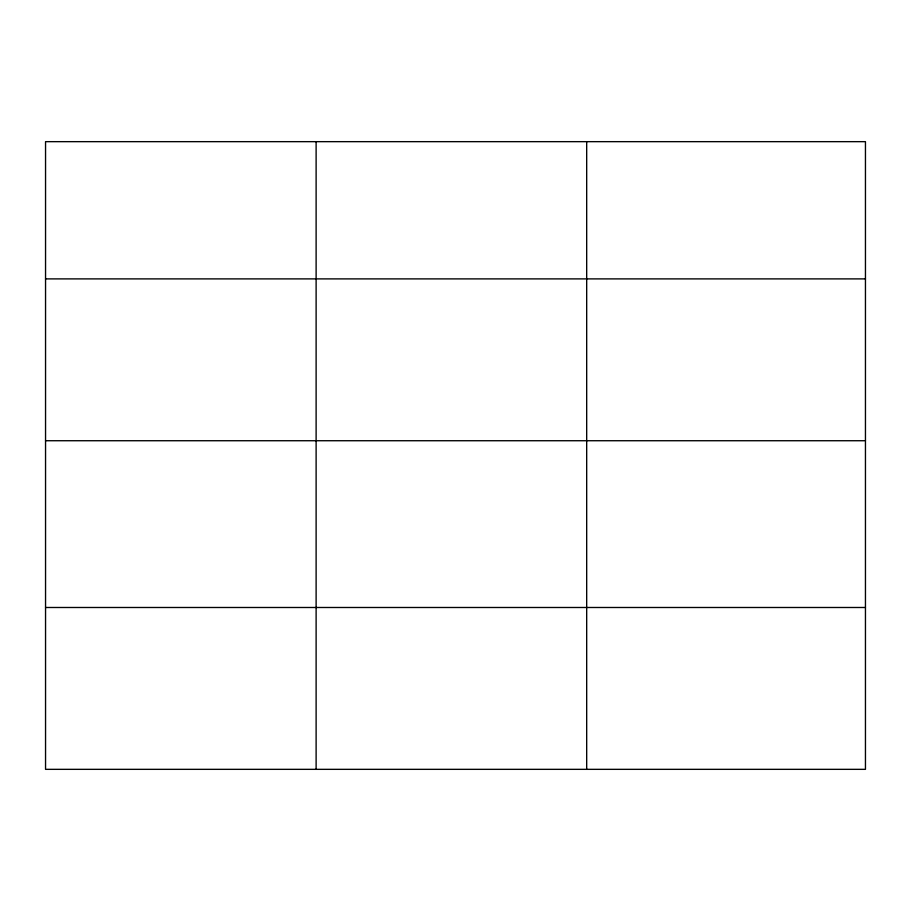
<?xml version="1.0" encoding="UTF-8"?>
<svg xmlns="http://www.w3.org/2000/svg" width="911" height="911" viewBox="0 0 911 911"><rect width="100%" height="100%" fill="white"/><g stroke="black" fill="none" stroke-linecap="round" stroke-linejoin="round"><path stroke-width="1.37" d="M865.45 440.73L865.45 141.66L45.55 141.66L45.55 769.339L865.45 769.339L865.45 440.73L45.55 440.73M45.55 278.891L865.45 278.891M45.55 607.489L865.45 607.489M586.684 141.66L586.684 769.339M316.117 141.66L316.117 769.339"/></g></svg>
